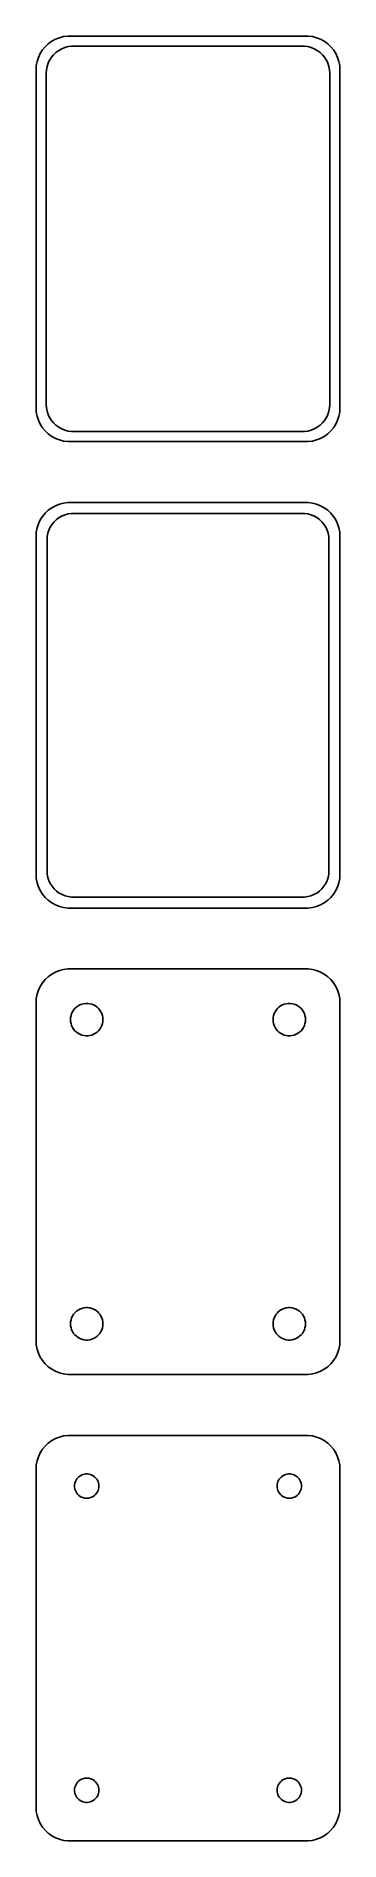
# Model space of a CAD drawing. Header units: metres. Extents: x -22 to 22, y 177 to 444.
import ezdxf

# ---------------------------------------------------------------- set-up
doc = ezdxf.new("R2010")
doc.units = ezdxf.units.M

msp = doc.modelspace()

# ---------------------------------------------------------------- linework, layer by layer
for p, q in [((-20.1791, 443.222), (-20.6871, 442.853)), ((-19.6289, 443.524), (-20.1791, 443.222)), ((-19.0451, 443.755), (-19.6289, 443.524)), ((-18.4369, 443.911), (-19.0451, 443.755)), ((-17.8139, 443.99), (-18.4369, 443.911)), ((17.8139, 443.99), (-17.8139, 443.99)), ((18.4369, 443.911), (17.8139, 443.99)), ((19.0451, 443.755), (18.4369, 443.911)), ((19.6289, 443.524), (19.0451, 443.755)), ((20.1791, 443.222), (19.6289, 443.524)), ((20.6871, 442.853), (20.1791, 443.222)), ((-22.1489, 440.841), (-22.3429, 440.243)), ((-21.8815, 441.409), (-22.1489, 440.841)), ((-21.5451, 441.939), (-21.8815, 441.409)), ((-21.1448, 442.423), (-21.5451, 441.939)), ((-20.6871, 442.853), (-21.1448, 442.423)), ((-20.5052, 440.427), (-20.2361, 440.851)), ((-20.2361, 440.851), (-19.9159, 441.238)), ((-19.9159, 441.238), (-19.5497, 441.582)), ((-19.5497, 441.582), (-19.1433, 441.877)), ((-19.1433, 441.877), (-18.7031, 442.119)), ((-18.7031, 442.119), (-18.2361, 442.304)), ((-18.2361, 442.304), (-17.7495, 442.429)), ((-17.7495, 442.429), (-17.2512, 442.492)), ((-17.2512, 442.492), (17.2512, 442.492)), ((17.2512, 442.492), (17.7495, 442.429)), ((17.7495, 442.429), (18.2361, 442.304)), ((18.2361, 442.304), (18.7031, 442.119)), ((18.7031, 442.119), (19.1433, 441.877)), ((19.1433, 441.877), (19.5497, 441.582)), ((19.5497, 441.582), (19.9159, 441.238)), ((19.9159, 441.238), (20.2361, 440.851)), ((20.2361, 440.851), (20.5052, 440.427)), ((21.1448, 442.423), (20.6871, 442.853)), ((21.5451, 441.939), (21.1448, 442.423)), ((21.8815, 441.409), (21.5451, 441.939)), ((22.1489, 440.841), (21.8815, 441.409)), ((22.3429, 440.243), (22.1489, 440.841)), ((-22.4606, 439.627), (-22.5, 439)), ((-22.5, 439), (-22.5, 389)), ((-22.3429, 440.243), (-22.4606, 439.627)), ((-21, 438.5), (-20.9684, 439.001)), ((-21, 389.5), (-21, 438.5)), ((-20.9684, 439.001), (-20.8743, 439.495)), ((-20.8743, 439.495), (-20.7191, 439.972)), ((-20.7191, 439.972), (-20.5052, 440.427)), ((20.5052, 440.427), (20.7191, 439.972)), ((20.7191, 439.972), (20.8743, 439.495)), ((20.8743, 439.495), (20.9684, 439.001)), ((20.9684, 439.001), (21, 438.5)), ((21, 438.5), (21, 389.5)), ((22.4606, 439.627), (22.3429, 440.243)), ((22.5, 439), (22.4606, 439.627)), ((22.5, 389), (22.5, 439)), ((-22.5, 389), (-22.4606, 388.373)), ((-22.4606, 388.373), (-22.3429, 387.757)), ((-22.3429, 387.757), (-22.1489, 387.159)), ((-22.1489, 387.159), (-21.8815, 386.591)), ((-20.9684, 388.999), (-21, 389.5)), ((-20.8743, 388.505), (-20.9684, 388.999)), ((-20.7191, 388.028), (-20.8743, 388.505)), ((-20.5052, 387.573), (-20.7191, 388.028)), ((-20.2361, 387.149), (-20.5052, 387.573)), ((-19.9159, 386.762), (-20.2361, 387.149)), ((20.2361, 387.149), (19.9159, 386.762)), ((20.5052, 387.573), (20.2361, 387.149)), ((20.7191, 388.028), (20.5052, 387.573)), ((20.8743, 388.505), (20.7191, 388.028)), ((20.9684, 388.999), (20.8743, 388.505)), ((21, 389.5), (20.9684, 388.999)), ((21.8815, 386.591), (22.1489, 387.159)), ((22.1489, 387.159), (22.3429, 387.757)), ((22.3429, 387.757), (22.4606, 388.373)), ((22.4606, 388.373), (22.5, 389)), ((-21.8815, 386.591), (-21.5451, 386.061)), ((-21.5451, 386.061), (-21.1448, 385.577)), ((-21.1448, 385.577), (-20.6871, 385.147)), ((-20.6871, 385.147), (-20.1791, 384.778)), ((-20.1791, 384.778), (-19.6289, 384.476)), ((-19.5497, 386.418), (-19.9159, 386.762)), ((-19.6289, 384.476), (-19.0451, 384.245)), ((-19.1433, 386.123), (-19.5497, 386.418)), ((-18.7031, 385.881), (-19.1433, 386.123)), ((-18.2361, 385.696), (-18.7031, 385.881)), ((-17.7495, 385.571), (-18.2361, 385.696)), ((-17.2512, 385.508), (-17.7495, 385.571)), ((17.2512, 385.508), (-17.2512, 385.508)), ((17.7495, 385.571), (17.2512, 385.508)), ((18.2361, 385.696), (17.7495, 385.571)), ((18.7031, 385.881), (18.2361, 385.696)), ((19.1433, 386.123), (18.7031, 385.881)), ((19.0451, 384.245), (19.6289, 384.476)), ((19.5497, 386.418), (19.1433, 386.123)), ((19.9159, 386.762), (19.5497, 386.418)), ((19.6289, 384.476), (20.1791, 384.778)), ((20.1791, 384.778), (20.6871, 385.147)), ((20.6871, 385.147), (21.1448, 385.577)), ((21.1448, 385.577), (21.5451, 386.061)), ((21.5451, 386.061), (21.8815, 386.591)), ((-19.0451, 384.245), (-18.4369, 384.089)), ((-18.4369, 384.089), (-17.8139, 384.01)), ((-17.8139, 384.01), (17.8139, 384.01)), ((17.8139, 384.01), (18.4369, 384.089)), ((18.4369, 384.089), (19.0451, 384.245)), ((-20.6871, 373.853), (-21.1448, 373.423)), ((-20.1791, 374.222), (-20.6871, 373.853)), ((-19.6289, 374.524), (-20.1791, 374.222)), ((-19.0451, 374.755), (-19.6289, 374.524)), ((-18.4369, 374.911), (-19.0451, 374.755)), ((-17.8139, 374.99), (-18.4369, 374.911)), ((17.8139, 374.99), (-17.8139, 374.99)), ((18.4369, 374.911), (17.8139, 374.99)), ((19.0451, 374.755), (18.4369, 374.911)), ((19.6289, 374.524), (19.0451, 374.755)), ((20.1791, 374.222), (19.6289, 374.524)), ((20.6871, 373.853), (20.1791, 374.222)), ((21.1448, 373.423), (20.6871, 373.853)), ((-22.3429, 371.243), (-22.4606, 370.627)), ((-22.1489, 371.841), (-22.3429, 371.243)), ((-21.8815, 372.409), (-22.1489, 371.841)), ((-21.5451, 372.939), (-21.8815, 372.409)), ((-21.1448, 373.423), (-21.5451, 372.939)), ((-20.6007, 370.926), (-20.3936, 371.366)), ((-20.3936, 371.366), (-20.133, 371.776)), ((-20.133, 371.776), (-19.823, 372.151)), ((-19.823, 372.151), (-19.4685, 372.484)), ((-19.4685, 372.484), (-19.0751, 372.77)), ((-19.0751, 372.77), (-18.6489, 373.004)), ((-18.6489, 373.004), (-18.1967, 373.183)), ((-18.1967, 373.183), (-17.7256, 373.304)), ((-17.7256, 373.304), (-17.2432, 373.365)), ((-17.2432, 373.365), (17.2432, 373.365)), ((17.2432, 373.365), (17.7256, 373.304)), ((17.7256, 373.304), (18.1967, 373.183)), ((18.1967, 373.183), (18.6489, 373.004)), ((18.6489, 373.004), (19.0751, 372.77)), ((19.0751, 372.77), (19.4685, 372.484)), ((19.4685, 372.484), (19.823, 372.151)), ((19.823, 372.151), (20.133, 371.776)), ((20.133, 371.776), (20.3936, 371.366)), ((20.3936, 371.366), (20.6007, 370.926)), ((21.5451, 372.939), (21.1448, 373.423)), ((21.8815, 372.409), (21.5451, 372.939)), ((22.1489, 371.841), (21.8815, 372.409)), ((22.3429, 371.243), (22.1489, 371.841)), ((22.4606, 370.627), (22.3429, 371.243)), ((-22.4606, 370.627), (-22.5, 370)), ((-22.5, 370), (-22.5, 320)), ((-20.8726, 369.5), (-20.8421, 369.985)), ((-20.8726, 320.5), (-20.8726, 369.5)), ((-20.8421, 369.985), (-20.751, 370.463)), ((-20.751, 370.463), (-20.6007, 370.926)), ((20.6007, 370.926), (20.751, 370.463)), ((20.751, 370.463), (20.8421, 369.985)), ((20.8421, 369.985), (20.8726, 369.5)), ((20.8726, 369.5), (20.8726, 320.5)), ((22.5, 370), (22.4606, 370.627)), ((22.5, 320), (22.5, 370)), ((-20.8421, 320.015), (-20.8726, 320.5)), ((20.8726, 320.5), (20.8421, 320.015)), ((-22.5, 320), (-22.4606, 319.373)), ((-22.4606, 319.373), (-22.3429, 318.757)), ((-22.3429, 318.757), (-22.1489, 318.159)), ((-22.1489, 318.159), (-21.8815, 317.591)), ((-20.751, 319.537), (-20.8421, 320.015)), ((-20.6007, 319.074), (-20.751, 319.537)), ((-20.3936, 318.634), (-20.6007, 319.074)), ((-20.133, 318.224), (-20.3936, 318.634)), ((-19.823, 317.849), (-20.133, 318.224)), ((-19.4685, 317.516), (-19.823, 317.849)), ((19.823, 317.849), (19.4685, 317.516)), ((20.133, 318.224), (19.823, 317.849)), ((20.3936, 318.634), (20.133, 318.224)), ((20.6007, 319.074), (20.3936, 318.634)), ((20.751, 319.537), (20.6007, 319.074)), ((20.8421, 320.015), (20.751, 319.537)), ((21.8815, 317.591), (22.1489, 318.159)), ((22.1489, 318.159), (22.3429, 318.757)), ((22.3429, 318.757), (22.4606, 319.373)), ((22.4606, 319.373), (22.5, 320)), ((-21.8815, 317.591), (-21.5451, 317.061)), ((-21.5451, 317.061), (-21.1448, 316.577)), ((-21.1448, 316.577), (-20.6871, 316.147)), ((-20.6871, 316.147), (-20.1791, 315.778)), ((-20.1791, 315.778), (-19.6289, 315.476)), ((-19.6289, 315.476), (-19.0451, 315.245)), ((-19.0751, 317.23), (-19.4685, 317.516)), ((-18.6489, 316.996), (-19.0751, 317.23)), ((-19.0451, 315.245), (-18.4369, 315.089)), ((-18.1967, 316.817), (-18.6489, 316.996)), ((-18.4369, 315.089), (-17.8139, 315.01)), ((-17.7256, 316.696), (-18.1967, 316.817)), ((-17.2432, 316.635), (-17.7256, 316.696)), ((17.2432, 316.635), (-17.2432, 316.635)), ((17.7256, 316.696), (17.2432, 316.635)), ((18.1967, 316.817), (17.7256, 316.696)), ((17.8139, 315.01), (18.4369, 315.089)), ((18.6489, 316.996), (18.1967, 316.817)), ((18.4369, 315.089), (19.0451, 315.245)), ((19.0751, 317.23), (18.6489, 316.996)), ((19.0451, 315.245), (19.6289, 315.476)), ((19.4685, 317.516), (19.0751, 317.23)), ((19.6289, 315.476), (20.1791, 315.778)), ((20.1791, 315.778), (20.6871, 316.147)), ((20.6871, 316.147), (21.1448, 316.577)), ((21.1448, 316.577), (21.5451, 317.061)), ((21.5451, 317.061), (21.8815, 317.591)), ((-17.8139, 315.01), (17.8139, 315.01)), ((-21.1448, 304.423), (-21.5451, 303.939)), ((-20.6871, 304.853), (-21.1448, 304.423)), ((-20.1791, 305.222), (-20.6871, 304.853)), ((-19.6289, 305.524), (-20.1791, 305.222)), ((-19.0451, 305.755), (-19.6289, 305.524)), ((-18.4369, 305.911), (-19.0451, 305.755)), ((-17.8139, 305.99), (-18.4369, 305.911)), ((17.8139, 305.99), (-17.8139, 305.99)), ((18.4369, 305.911), (17.8139, 305.99)), ((19.0451, 305.755), (18.4369, 305.911)), ((19.6289, 305.524), (19.0451, 305.755)), ((20.1791, 305.222), (19.6289, 305.524)), ((20.6871, 304.853), (20.1791, 305.222)), ((21.1448, 304.423), (20.6871, 304.853)), ((21.5451, 303.939), (21.1448, 304.423)), ((-22.3429, 302.243), (-22.4606, 301.627)), ((-22.1489, 302.841), (-22.3429, 302.243)), ((-21.8815, 303.409), (-22.1489, 302.841)), ((-21.5451, 303.939), (-21.8815, 303.409)), ((21.8815, 303.409), (21.5451, 303.939)), ((22.1489, 302.841), (21.8815, 303.409)), ((22.3429, 302.243), (22.1489, 302.841)), ((22.4606, 301.627), (22.3429, 302.243)), ((-22.4606, 301.627), (-22.5, 301)), ((-22.5, 301), (-22.5, 251)), ((-17.3811, 298.801), (-17.3246, 299.097)), ((-17.3246, 299.097), (-17.2315, 299.383)), ((-17.2315, 299.383), (-17.1031, 299.656)), ((-17.1031, 299.656), (-16.9416, 299.911)), ((-16.9416, 299.911), (-16.7495, 300.143)), ((-16.7495, 300.143), (-16.5298, 300.349)), ((-16.5298, 300.349), (-16.286, 300.526)), ((-16.286, 300.526), (-16.0219, 300.672)), ((-16.0219, 300.672), (-15.7416, 300.783)), ((-15.7416, 300.783), (-15.4497, 300.857)), ((-15.4497, 300.857), (-15.1507, 300.895)), ((-15.1507, 300.895), (-14.8493, 300.895)), ((-14.8493, 300.895), (-14.5503, 300.857)), ((-14.5503, 300.857), (-14.2583, 300.783)), ((-14.2583, 300.783), (-13.9781, 300.672)), ((-13.9781, 300.672), (-13.714, 300.526)), ((-13.714, 300.526), (-13.4702, 300.349)), ((-13.4702, 300.349), (-13.2505, 300.143)), ((-13.2505, 300.143), (-13.0583, 299.911)), ((-13.0583, 299.911), (-12.8969, 299.656)), ((-12.8969, 299.656), (-12.7685, 299.383)), ((-12.7685, 299.383), (-12.6754, 299.097)), ((-12.6754, 299.097), (-12.6189, 298.801)), ((12.6189, 298.801), (12.6754, 299.097)), ((12.6754, 299.097), (12.7685, 299.383)), ((12.7685, 299.383), (12.8969, 299.656)), ((12.8969, 299.656), (13.0583, 299.911)), ((13.0583, 299.911), (13.2505, 300.143)), ((13.2505, 300.143), (13.4702, 300.349)), ((13.4702, 300.349), (13.714, 300.526)), ((13.714, 300.526), (13.9781, 300.672)), ((13.9781, 300.672), (14.2583, 300.783)), ((14.2583, 300.783), (14.5503, 300.857)), ((14.5503, 300.857), (14.8493, 300.895)), ((14.8493, 300.895), (15.1507, 300.895)), ((15.1507, 300.895), (15.4497, 300.857)), ((15.4497, 300.857), (15.7416, 300.783)), ((15.7416, 300.783), (16.0219, 300.672)), ((16.0219, 300.672), (16.286, 300.526)), ((16.286, 300.526), (16.5298, 300.349)), ((16.5298, 300.349), (16.7495, 300.143)), ((16.7495, 300.143), (16.9416, 299.911)), ((16.9416, 299.911), (17.1031, 299.656)), ((17.1031, 299.656), (17.2315, 299.383)), ((17.2315, 299.383), (17.3246, 299.097)), ((17.3246, 299.097), (17.3811, 298.801)), ((22.5, 301), (22.4606, 301.627)), ((22.5, 251), (22.5, 301)), ((-17.4, 298.5), (-17.3811, 298.801)), ((-17.3811, 298.199), (-17.4, 298.5)), ((-17.3246, 297.903), (-17.3811, 298.199)), ((-17.2315, 297.617), (-17.3246, 297.903)), ((-17.1031, 297.344), (-17.2315, 297.617)), ((-16.9416, 297.089), (-17.1031, 297.344)), ((-16.7495, 296.857), (-16.9416, 297.089)), ((-16.5298, 296.651), (-16.7495, 296.857)), ((-16.286, 296.474), (-16.5298, 296.651)), ((-16.0219, 296.328), (-16.286, 296.474)), ((-13.714, 296.474), (-13.9781, 296.328)), ((-13.4702, 296.651), (-13.714, 296.474)), ((-13.2505, 296.857), (-13.4702, 296.651)), ((-13.0583, 297.089), (-13.2505, 296.857)), ((-12.8969, 297.344), (-13.0583, 297.089)), ((-12.7685, 297.617), (-12.8969, 297.344)), ((-12.6754, 297.903), (-12.7685, 297.617)), ((-12.6189, 298.199), (-12.6754, 297.903)), ((-12.6189, 298.801), (-12.6, 298.5)), ((-12.6, 298.5), (-12.6189, 298.199)), ((12.6, 298.5), (12.6189, 298.801)), ((12.6189, 298.199), (12.6, 298.5)), ((12.6754, 297.903), (12.6189, 298.199)), ((12.7685, 297.617), (12.6754, 297.903)), ((12.8969, 297.344), (12.7685, 297.617)), ((13.0583, 297.089), (12.8969, 297.344)), ((13.2505, 296.857), (13.0583, 297.089)), ((13.4702, 296.651), (13.2505, 296.857)), ((13.714, 296.474), (13.4702, 296.651)), ((13.9781, 296.328), (13.714, 296.474)), ((16.286, 296.474), (16.0219, 296.328)), ((16.5298, 296.651), (16.286, 296.474)), ((16.7495, 296.857), (16.5298, 296.651)), ((16.9416, 297.089), (16.7495, 296.857)), ((17.1031, 297.344), (16.9416, 297.089)), ((17.2315, 297.617), (17.1031, 297.344)), ((17.3246, 297.903), (17.2315, 297.617)), ((17.3811, 298.199), (17.3246, 297.903)), ((17.3811, 298.801), (17.4, 298.5)), ((17.4, 298.5), (17.3811, 298.199)), ((-15.7416, 296.217), (-16.0219, 296.328)), ((-15.4497, 296.143), (-15.7416, 296.217)), ((-15.1507, 296.105), (-15.4497, 296.143)), ((-14.8493, 296.105), (-15.1507, 296.105)), ((-14.5503, 296.143), (-14.8493, 296.105)), ((-14.2583, 296.217), (-14.5503, 296.143)), ((-13.9781, 296.328), (-14.2583, 296.217)), ((14.2583, 296.217), (13.9781, 296.328)), ((14.5503, 296.143), (14.2583, 296.217)), ((14.8493, 296.105), (14.5503, 296.143)), ((15.1507, 296.105), (14.8493, 296.105)), ((15.4497, 296.143), (15.1507, 296.105)), ((15.7416, 296.217), (15.4497, 296.143)), ((16.0219, 296.328), (15.7416, 296.217)), ((-17.4, 253.5), (-17.3811, 253.801)), ((-17.3811, 253.801), (-17.3246, 254.097)), ((-17.3246, 254.097), (-17.2315, 254.383)), ((-17.2315, 254.383), (-17.1031, 254.656)), ((-17.1031, 254.656), (-16.9416, 254.911)), ((-16.9416, 254.911), (-16.7495, 255.143)), ((-16.7495, 255.143), (-16.5298, 255.349)), ((-16.5298, 255.349), (-16.286, 255.526)), ((-16.286, 255.526), (-16.0219, 255.672)), ((-16.0219, 255.672), (-15.7416, 255.783)), ((-15.7416, 255.783), (-15.4497, 255.857)), ((-15.4497, 255.857), (-15.1507, 255.895)), ((-15.1507, 255.895), (-14.8493, 255.895)), ((-14.8493, 255.895), (-14.5503, 255.857)), ((-14.5503, 255.857), (-14.2583, 255.783)), ((-14.2583, 255.783), (-13.9781, 255.672)), ((-13.9781, 255.672), (-13.714, 255.526)), ((-13.714, 255.526), (-13.4702, 255.349)), ((-13.4702, 255.349), (-13.2505, 255.143)), ((-13.2505, 255.143), (-13.0583, 254.911)), ((-13.0583, 254.911), (-12.8969, 254.656)), ((-12.8969, 254.656), (-12.7685, 254.383)), ((-12.7685, 254.383), (-12.6754, 254.097)), ((-12.6754, 254.097), (-12.6189, 253.801)), ((-12.6189, 253.801), (-12.6, 253.5)), ((12.6, 253.5), (12.6189, 253.801)), ((12.6189, 253.801), (12.6754, 254.097)), ((12.6754, 254.097), (12.7685, 254.383)), ((12.7685, 254.383), (12.8969, 254.656)), ((12.8969, 254.656), (13.0583, 254.911)), ((13.0583, 254.911), (13.2505, 255.143)), ((13.2505, 255.143), (13.4702, 255.349)), ((13.4702, 255.349), (13.714, 255.526)), ((13.714, 255.526), (13.9781, 255.672)), ((13.9781, 255.672), (14.2583, 255.783)), ((14.2583, 255.783), (14.5503, 255.857)), ((14.5503, 255.857), (14.8493, 255.895)), ((14.8493, 255.895), (15.1507, 255.895)), ((15.1507, 255.895), (15.4497, 255.857)), ((15.4497, 255.857), (15.7416, 255.783)), ((15.7416, 255.783), (16.0219, 255.672)), ((16.0219, 255.672), (16.286, 255.526)), ((16.286, 255.526), (16.5298, 255.349)), ((16.5298, 255.349), (16.7495, 255.143)), ((16.7495, 255.143), (16.9416, 254.911)), ((16.9416, 254.911), (17.1031, 254.656)), ((17.1031, 254.656), (17.2315, 254.383)), ((17.2315, 254.383), (17.3246, 254.097)), ((17.3246, 254.097), (17.3811, 253.801)), ((17.3811, 253.801), (17.4, 253.5)), ((-22.5, 251), (-22.4606, 250.373)), ((-17.3811, 253.199), (-17.4, 253.5)), ((-17.3246, 252.903), (-17.3811, 253.199)), ((-17.2315, 252.617), (-17.3246, 252.903)), ((-17.1031, 252.344), (-17.2315, 252.617)), ((-16.9416, 252.089), (-17.1031, 252.344)), ((-16.7495, 251.857), (-16.9416, 252.089)), ((-16.5298, 251.651), (-16.7495, 251.857)), ((-16.286, 251.474), (-16.5298, 251.651)), ((-16.0219, 251.328), (-16.286, 251.474)), ((-15.7416, 251.217), (-16.0219, 251.328)), ((-15.4497, 251.143), (-15.7416, 251.217)), ((-15.1507, 251.105), (-15.4497, 251.143)), ((-14.8493, 251.105), (-15.1507, 251.105)), ((-14.5503, 251.143), (-14.8493, 251.105)), ((-14.2583, 251.217), (-14.5503, 251.143)), ((-13.9781, 251.328), (-14.2583, 251.217)), ((-13.714, 251.474), (-13.9781, 251.328)), ((-13.4702, 251.651), (-13.714, 251.474)), ((-13.2505, 251.857), (-13.4702, 251.651)), ((-13.0583, 252.089), (-13.2505, 251.857)), ((-12.8969, 252.344), (-13.0583, 252.089)), ((-12.7685, 252.617), (-12.8969, 252.344)), ((-12.6754, 252.903), (-12.7685, 252.617)), ((-12.6189, 253.199), (-12.6754, 252.903)), ((-12.6, 253.5), (-12.6189, 253.199)), ((12.6189, 253.199), (12.6, 253.5)), ((12.6754, 252.903), (12.6189, 253.199)), ((12.7685, 252.617), (12.6754, 252.903)), ((12.8969, 252.344), (12.7685, 252.617)), ((13.0583, 252.089), (12.8969, 252.344)), ((13.2505, 251.857), (13.0583, 252.089)), ((13.4702, 251.651), (13.2505, 251.857)), ((13.714, 251.474), (13.4702, 251.651)), ((13.9781, 251.328), (13.714, 251.474)), ((14.2583, 251.217), (13.9781, 251.328)), ((14.5503, 251.143), (14.2583, 251.217)), ((14.8493, 251.105), (14.5503, 251.143)), ((15.1507, 251.105), (14.8493, 251.105)), ((15.4497, 251.143), (15.1507, 251.105)), ((15.7416, 251.217), (15.4497, 251.143)), ((16.0219, 251.328), (15.7416, 251.217)), ((16.286, 251.474), (16.0219, 251.328)), ((16.5298, 251.651), (16.286, 251.474)), ((16.7495, 251.857), (16.5298, 251.651)), ((16.9416, 252.089), (16.7495, 251.857)), ((17.1031, 252.344), (16.9416, 252.089)), ((17.2315, 252.617), (17.1031, 252.344)), ((17.3246, 252.903), (17.2315, 252.617)), ((17.3811, 253.199), (17.3246, 252.903)), ((17.4, 253.5), (17.3811, 253.199)), ((22.4606, 250.373), (22.5, 251)), ((-22.4606, 250.373), (-22.3429, 249.757)), ((-22.3429, 249.757), (-22.1489, 249.159)), ((-22.1489, 249.159), (-21.8815, 248.591)), ((-21.8815, 248.591), (-21.5451, 248.061)), ((21.5451, 248.061), (21.8815, 248.591)), ((21.8815, 248.591), (22.1489, 249.159)), ((22.1489, 249.159), (22.3429, 249.757)), ((22.3429, 249.757), (22.4606, 250.373)), ((-21.5451, 248.061), (-21.1448, 247.577)), ((-21.1448, 247.577), (-20.6871, 247.147)), ((-20.6871, 247.147), (-20.1791, 246.778)), ((-20.1791, 246.778), (-19.6289, 246.476)), ((-19.6289, 246.476), (-19.0451, 246.245)), ((-19.0451, 246.245), (-18.4369, 246.089)), ((-18.4369, 246.089), (-17.8139, 246.01)), ((-17.8139, 246.01), (17.8139, 246.01)), ((17.8139, 246.01), (18.4369, 246.089)), ((18.4369, 246.089), (19.0451, 246.245)), ((19.0451, 246.245), (19.6289, 246.476)), ((19.6289, 246.476), (20.1791, 246.778)), ((20.1791, 246.778), (20.6871, 247.147)), ((20.6871, 247.147), (21.1448, 247.577)), ((21.1448, 247.577), (21.5451, 248.061)), ((-21.1448, 235.423), (-21.5451, 234.939)), ((-20.6871, 235.853), (-21.1448, 235.423)), ((-20.1791, 236.222), (-20.6871, 235.853)), ((-19.6289, 236.524), (-20.1791, 236.222)), ((-19.0451, 236.755), (-19.6289, 236.524)), ((-18.4369, 236.911), (-19.0451, 236.755)), ((-17.8139, 236.99), (-18.4369, 236.911)), ((17.8139, 236.99), (-17.8139, 236.99)), ((18.4369, 236.911), (17.8139, 236.99)), ((19.0451, 236.755), (18.4369, 236.911)), ((19.6289, 236.524), (19.0451, 236.755)), ((20.1791, 236.222), (19.6289, 236.524)), ((20.6871, 235.853), (20.1791, 236.222)), ((21.1448, 235.423), (20.6871, 235.853)), ((21.5451, 234.939), (21.1448, 235.423)), ((-22.4606, 232.627), (-22.5, 232)), ((-22.3429, 233.243), (-22.4606, 232.627)), ((-22.1489, 233.841), (-22.3429, 233.243)), ((-21.8815, 234.409), (-22.1489, 233.841)), ((-21.5451, 234.939), (-21.8815, 234.409)), ((21.8815, 234.409), (21.5451, 234.939)), ((22.1489, 233.841), (21.8815, 234.409)), ((22.3429, 233.243), (22.1489, 233.841)), ((22.4606, 232.627), (22.3429, 233.243)), ((22.5, 232), (22.4606, 232.627)), ((-22.5, 232), (-22.5, 182)), ((-16.8, 229.5), (-16.7858, 229.726)), ((-16.7858, 229.726), (-16.7434, 229.948)), ((-16.7434, 229.948), (-16.6736, 230.163)), ((-16.6736, 230.163), (-16.5773, 230.367)), ((-16.5773, 230.367), (-16.4562, 230.558)), ((-16.4562, 230.558), (-16.3121, 230.732)), ((-16.3121, 230.732), (-16.1474, 230.887)), ((-16.1474, 230.887), (-15.9645, 231.02)), ((-15.9645, 231.02), (-15.7664, 231.129)), ((-15.7664, 231.129), (-15.5562, 231.212)), ((-15.5562, 231.212), (-15.3373, 231.268)), ((-15.3373, 231.268), (-15.113, 231.296)), ((-15.113, 231.296), (-14.887, 231.296)), ((-14.887, 231.296), (-14.6627, 231.268)), ((-14.6627, 231.268), (-14.4438, 231.212)), ((-14.4438, 231.212), (-14.2336, 231.129)), ((-14.2336, 231.129), (-14.0355, 231.02)), ((-14.0355, 231.02), (-13.8526, 230.887)), ((-13.8526, 230.887), (-13.6879, 230.732)), ((-13.6879, 230.732), (-13.5438, 230.558)), ((-13.5438, 230.558), (-13.4226, 230.367)), ((-13.4226, 230.367), (-13.3264, 230.163)), ((-13.3264, 230.163), (-13.2565, 229.948)), ((-13.2565, 229.948), (-13.2142, 229.726)), ((-13.2142, 229.726), (-13.2, 229.5)), ((13.2, 229.5), (13.2142, 229.726)), ((13.2142, 229.726), (13.2565, 229.948)), ((13.2565, 229.948), (13.3264, 230.163)), ((13.3264, 230.163), (13.4226, 230.367)), ((13.4226, 230.367), (13.5438, 230.558)), ((13.5438, 230.558), (13.6879, 230.732)), ((13.6879, 230.732), (13.8526, 230.887)), ((13.8526, 230.887), (14.0355, 231.02)), ((14.0355, 231.02), (14.2336, 231.129)), ((14.2336, 231.129), (14.4438, 231.212)), ((14.4438, 231.212), (14.6627, 231.268)), ((14.6627, 231.268), (14.887, 231.296)), ((14.887, 231.296), (15.113, 231.296)), ((15.113, 231.296), (15.3373, 231.268)), ((15.3373, 231.268), (15.5562, 231.212)), ((15.5562, 231.212), (15.7664, 231.129)), ((15.7664, 231.129), (15.9645, 231.02)), ((15.9645, 231.02), (16.1474, 230.887)), ((16.1474, 230.887), (16.3121, 230.732)), ((16.3121, 230.732), (16.4562, 230.558)), ((16.4562, 230.558), (16.5773, 230.367)), ((16.5773, 230.367), (16.6736, 230.163)), ((16.6736, 230.163), (16.7434, 229.948)), ((16.7434, 229.948), (16.7858, 229.726)), ((16.7858, 229.726), (16.8, 229.5)), ((22.5, 182), (22.5, 232)), ((-16.7858, 229.274), (-16.8, 229.5)), ((-16.7434, 229.052), (-16.7858, 229.274)), ((-16.6736, 228.837), (-16.7434, 229.052)), ((-16.5773, 228.633), (-16.6736, 228.837)), ((-16.4562, 228.442), (-16.5773, 228.633)), ((-16.3121, 228.268), (-16.4562, 228.442)), ((-16.1474, 228.113), (-16.3121, 228.268)), ((-15.9645, 227.98), (-16.1474, 228.113)), ((-15.7664, 227.871), (-15.9645, 227.98)), ((-15.5562, 227.788), (-15.7664, 227.871)), ((-15.3373, 227.732), (-15.5562, 227.788)), ((-15.113, 227.704), (-15.3373, 227.732)), ((-14.887, 227.704), (-15.113, 227.704)), ((-14.6627, 227.732), (-14.887, 227.704)), ((-14.4438, 227.788), (-14.6627, 227.732)), ((-14.2336, 227.871), (-14.4438, 227.788)), ((-14.0355, 227.98), (-14.2336, 227.871)), ((-13.8526, 228.113), (-14.0355, 227.98)), ((-13.6879, 228.268), (-13.8526, 228.113)), ((-13.5438, 228.442), (-13.6879, 228.268)), ((-13.4226, 228.633), (-13.5438, 228.442)), ((-13.3264, 228.837), (-13.4226, 228.633)), ((-13.2565, 229.052), (-13.3264, 228.837)), ((-13.2142, 229.274), (-13.2565, 229.052)), ((-13.2, 229.5), (-13.2142, 229.274)), ((13.2142, 229.274), (13.2, 229.5)), ((13.2565, 229.052), (13.2142, 229.274)), ((13.3264, 228.837), (13.2565, 229.052)), ((13.4226, 228.633), (13.3264, 228.837)), ((13.5438, 228.442), (13.4226, 228.633)), ((13.6879, 228.268), (13.5438, 228.442)), ((13.8526, 228.113), (13.6879, 228.268)), ((14.0355, 227.98), (13.8526, 228.113)), ((14.2336, 227.871), (14.0355, 227.98)), ((14.4438, 227.788), (14.2336, 227.871)), ((14.6627, 227.732), (14.4438, 227.788)), ((14.887, 227.704), (14.6627, 227.732)), ((15.113, 227.704), (14.887, 227.704)), ((15.3373, 227.732), (15.113, 227.704)), ((15.5562, 227.788), (15.3373, 227.732)), ((15.7664, 227.871), (15.5562, 227.788)), ((15.9645, 227.98), (15.7664, 227.871)), ((16.1474, 228.113), (15.9645, 227.98)), ((16.3121, 228.268), (16.1474, 228.113)), ((16.4562, 228.442), (16.3121, 228.268)), ((16.5773, 228.633), (16.4562, 228.442)), ((16.6736, 228.837), (16.5773, 228.633)), ((16.7434, 229.052), (16.6736, 228.837)), ((16.7858, 229.274), (16.7434, 229.052)), ((16.8, 229.5), (16.7858, 229.274)), ((-16.8, 184.5), (-16.7858, 184.726)), ((-16.7858, 184.274), (-16.8, 184.5)), ((-16.7858, 184.726), (-16.7434, 184.948)), ((-16.7434, 184.052), (-16.7858, 184.274)), ((-16.7434, 184.948), (-16.6736, 185.163)), ((-16.6736, 185.163), (-16.5773, 185.367)), ((-16.5773, 185.367), (-16.4562, 185.558)), ((-16.4562, 185.558), (-16.3121, 185.732)), ((-16.3121, 185.732), (-16.1474, 185.887)), ((-16.1474, 185.887), (-15.9645, 186.02)), ((-15.9645, 186.02), (-15.7664, 186.129)), ((-15.7664, 186.129), (-15.5562, 186.212)), ((-15.5562, 186.212), (-15.3373, 186.268)), ((-15.3373, 186.268), (-15.113, 186.296)), ((-15.113, 186.296), (-14.887, 186.296)), ((-14.887, 186.296), (-14.6627, 186.268)), ((-14.6627, 186.268), (-14.4438, 186.212)), ((-14.4438, 186.212), (-14.2336, 186.129)), ((-14.2336, 186.129), (-14.0355, 186.02)), ((-14.0355, 186.02), (-13.8526, 185.887)), ((-13.8526, 185.887), (-13.6879, 185.732)), ((-13.6879, 185.732), (-13.5438, 185.558)), ((-13.5438, 185.558), (-13.4226, 185.367)), ((-13.4226, 185.367), (-13.3264, 185.163)), ((-13.3264, 185.163), (-13.2565, 184.948)), ((-13.2565, 184.948), (-13.2142, 184.726)), ((-13.2142, 184.274), (-13.2565, 184.052)), ((-13.2142, 184.726), (-13.2, 184.5)), ((-13.2, 184.5), (-13.2142, 184.274)), ((13.2, 184.5), (13.2142, 184.726)), ((13.2142, 184.274), (13.2, 184.5)), ((13.2142, 184.726), (13.2565, 184.948)), ((13.2565, 184.052), (13.2142, 184.274)), ((13.2565, 184.948), (13.3264, 185.163)), ((13.3264, 185.163), (13.4226, 185.367)), ((13.4226, 185.367), (13.5438, 185.558)), ((13.5438, 185.558), (13.6879, 185.732)), ((13.6879, 185.732), (13.8526, 185.887)), ((13.8526, 185.887), (14.0355, 186.02)), ((14.0355, 186.02), (14.2336, 186.129)), ((14.2336, 186.129), (14.4438, 186.212)), ((14.4438, 186.212), (14.6627, 186.268)), ((14.6627, 186.268), (14.887, 186.296)), ((14.887, 186.296), (15.113, 186.296)), ((15.113, 186.296), (15.3373, 186.268)), ((15.3373, 186.268), (15.5562, 186.212)), ((15.5562, 186.212), (15.7664, 186.129)), ((15.7664, 186.129), (15.9645, 186.02)), ((15.9645, 186.02), (16.1474, 185.887)), ((16.1474, 185.887), (16.3121, 185.732)), ((16.3121, 185.732), (16.4562, 185.558)), ((16.4562, 185.558), (16.5773, 185.367)), ((16.5773, 185.367), (16.6736, 185.163)), ((16.6736, 185.163), (16.7434, 184.948)), ((16.7434, 184.948), (16.7858, 184.726)), ((16.7858, 184.274), (16.7434, 184.052)), ((16.7858, 184.726), (16.8, 184.5)), ((16.8, 184.5), (16.7858, 184.274)), ((-22.5, 182), (-22.4606, 181.373)), ((-16.6736, 183.837), (-16.7434, 184.052)), ((-16.5773, 183.633), (-16.6736, 183.837)), ((-16.4562, 183.442), (-16.5773, 183.633)), ((-16.3121, 183.268), (-16.4562, 183.442)), ((-16.1474, 183.113), (-16.3121, 183.268)), ((-15.9645, 182.98), (-16.1474, 183.113)), ((-15.7664, 182.871), (-15.9645, 182.98)), ((-15.5562, 182.788), (-15.7664, 182.871)), ((-15.3373, 182.732), (-15.5562, 182.788)), ((-15.113, 182.704), (-15.3373, 182.732)), ((-14.887, 182.704), (-15.113, 182.704)), ((-14.6627, 182.732), (-14.887, 182.704)), ((-14.4438, 182.788), (-14.6627, 182.732)), ((-14.2336, 182.871), (-14.4438, 182.788)), ((-14.0355, 182.98), (-14.2336, 182.871)), ((-13.8526, 183.113), (-14.0355, 182.98)), ((-13.6879, 183.268), (-13.8526, 183.113)), ((-13.5438, 183.442), (-13.6879, 183.268)), ((-13.4226, 183.633), (-13.5438, 183.442)), ((-13.3264, 183.837), (-13.4226, 183.633)), ((-13.2565, 184.052), (-13.3264, 183.837)), ((13.3264, 183.837), (13.2565, 184.052)), ((13.4226, 183.633), (13.3264, 183.837)), ((13.5438, 183.442), (13.4226, 183.633)), ((13.6879, 183.268), (13.5438, 183.442)), ((13.8526, 183.113), (13.6879, 183.268)), ((14.0355, 182.98), (13.8526, 183.113)), ((14.2336, 182.871), (14.0355, 182.98)), ((14.4438, 182.788), (14.2336, 182.871)), ((14.6627, 182.732), (14.4438, 182.788)), ((14.887, 182.704), (14.6627, 182.732)), ((15.113, 182.704), (14.887, 182.704)), ((15.3373, 182.732), (15.113, 182.704)), ((15.5562, 182.788), (15.3373, 182.732)), ((15.7664, 182.871), (15.5562, 182.788)), ((15.9645, 182.98), (15.7664, 182.871)), ((16.1474, 183.113), (15.9645, 182.98)), ((16.3121, 183.268), (16.1474, 183.113)), ((16.4562, 183.442), (16.3121, 183.268)), ((16.5773, 183.633), (16.4562, 183.442)), ((16.6736, 183.837), (16.5773, 183.633)), ((16.7434, 184.052), (16.6736, 183.837)), ((22.4606, 181.373), (22.5, 182)), ((-22.4606, 181.373), (-22.3429, 180.757)), ((-22.3429, 180.757), (-22.1489, 180.159)), ((-22.1489, 180.159), (-21.8815, 179.591)), ((-21.8815, 179.591), (-21.5451, 179.061)), ((-21.5451, 179.061), (-21.1448, 178.577)), ((21.1448, 178.577), (21.5451, 179.061)), ((21.5451, 179.061), (21.8815, 179.591)), ((21.8815, 179.591), (22.1489, 180.159)), ((22.1489, 180.159), (22.3429, 180.757)), ((22.3429, 180.757), (22.4606, 181.373)), ((-21.1448, 178.577), (-20.6871, 178.147)), ((-20.6871, 178.147), (-20.1791, 177.778)), ((-20.1791, 177.778), (-19.6289, 177.476)), ((-19.6289, 177.476), (-19.0451, 177.245)), ((-19.0451, 177.245), (-18.4369, 177.089)), ((-18.4369, 177.089), (-17.8139, 177.01)), ((-17.8139, 177.01), (17.8139, 177.01)), ((17.8139, 177.01), (18.4369, 177.089)), ((18.4369, 177.089), (19.0451, 177.245)), ((19.0451, 177.245), (19.6289, 177.476)), ((19.6289, 177.476), (20.1791, 177.778)), ((20.1791, 177.778), (20.6871, 178.147)), ((20.6871, 178.147), (21.1448, 178.577))]:
    msp.add_line(p, q)

doc.saveas('drawing.dxf')
